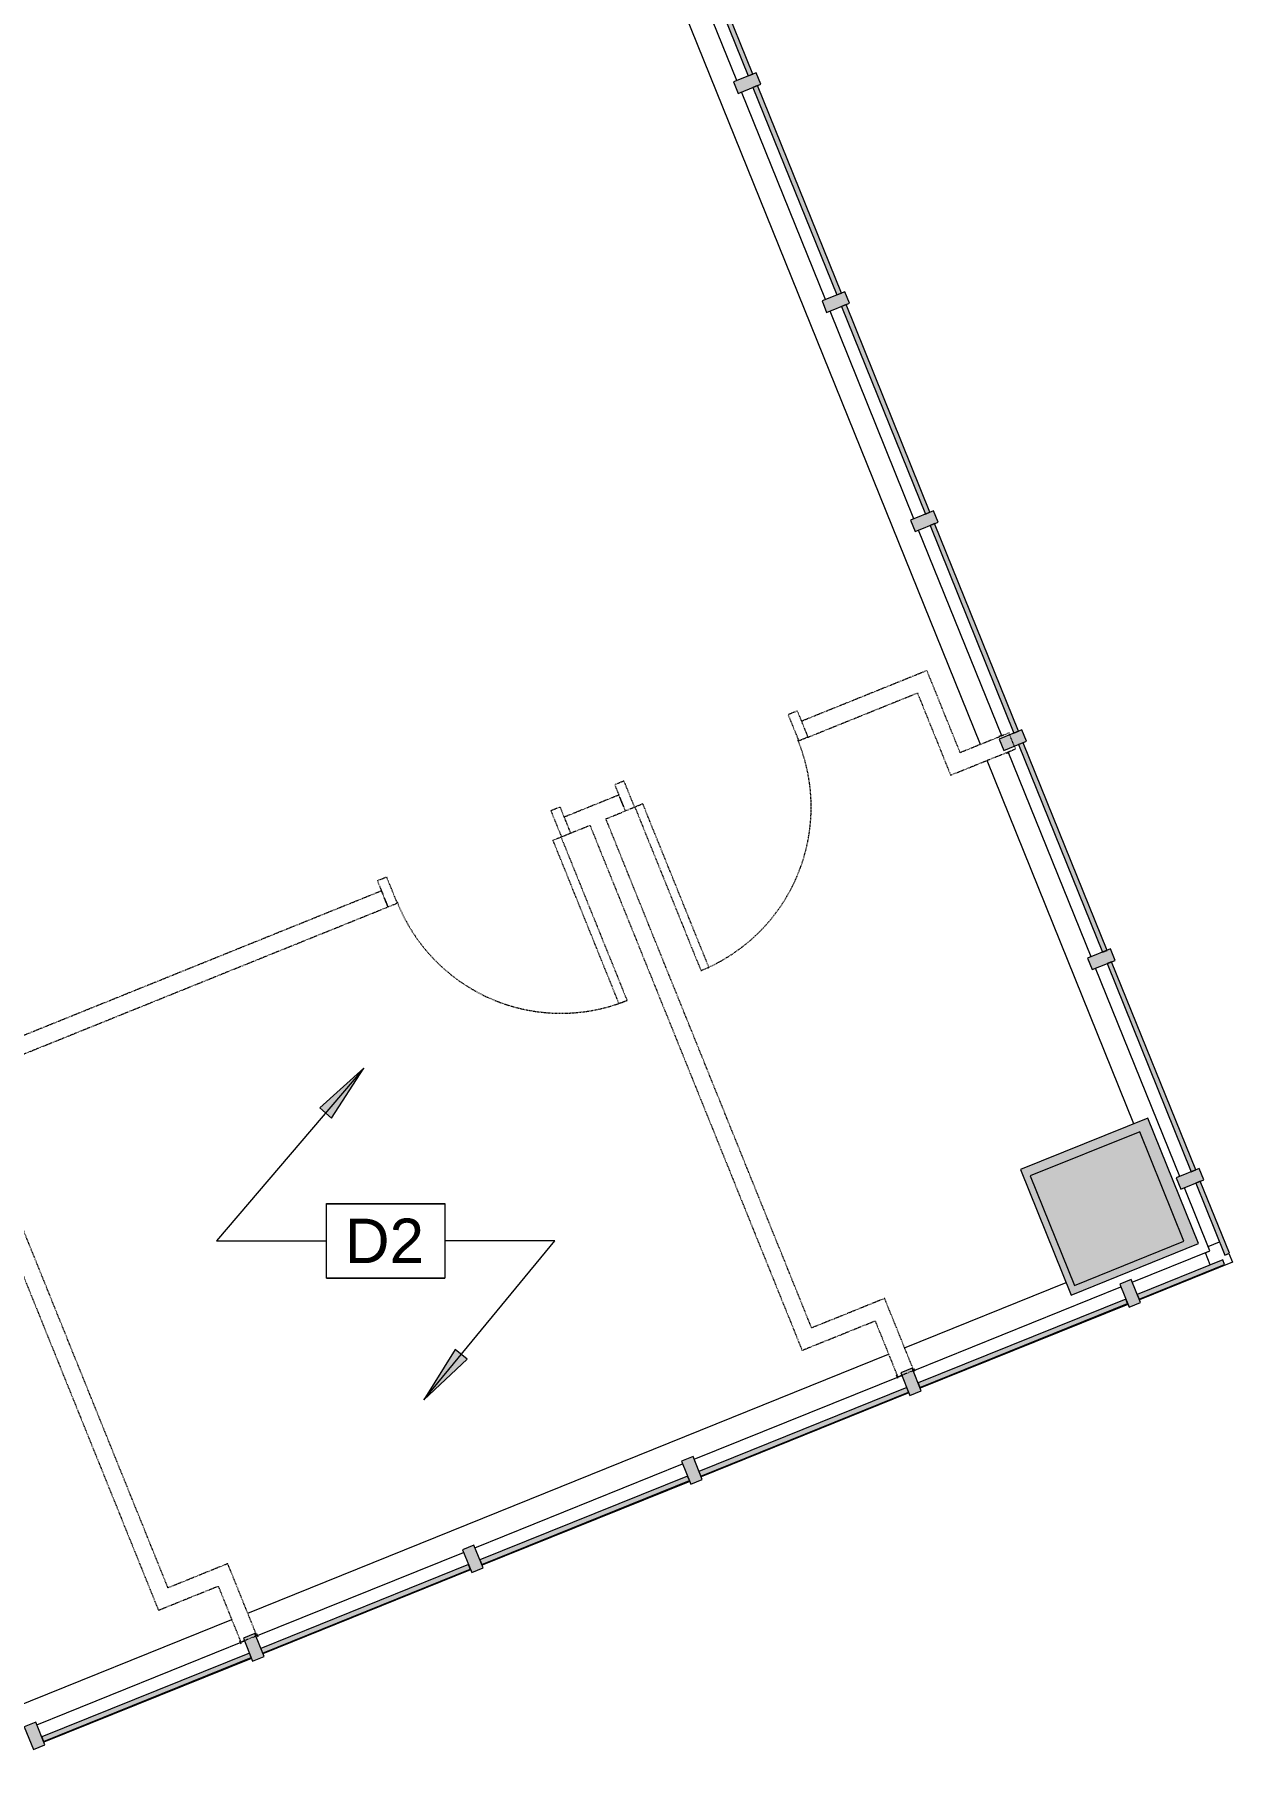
# Model space of a CAD drawing. Header units: inches. Extents: x 2358 to 5358, y 31 to 2545.
# Drawn here: x 5115.1 to 5358.4, y 168 to 519.4 of the extents above; entities that cross this region are included whole.
import ezdxf

# ---------------------------------------------------------------- set-up
doc = ezdxf.new("R2010")
doc.units = ezdxf.units.IN
doc.header["$MEASUREMENT"] = 0
doc.linetypes.add('Demolished', pattern=[0.1875, 0.125, -0.0625])
for name, color, linetype, lineweight in [('A-ANNO-KEYN', 231, 'Continuous', 9), ('A-DOOR', 31, 'Continuous', 13), ('A-DOOR-FRAM', 31, 'Continuous', 20), ('A-GLAZ-CURT', 52, 'Demolished', 9), ('A-GLAZ-CWMG', 51, 'Demolished', 9), ('A-Glaz-E', 50, 'Continuous', 20), ('A-WALL', 113, 'Demolished', 9), ('A-WALL-PATT', 111, 'Continuous', 13), ('A-Wall-Prht', 50, 'Continuous', 20), ('AAHRPP_dwg', 8, 'Continuous', 9), ('I-WALL', 2, 'Continuous', 13), ('S-COLS', 52, 'Continuous', 13)]:
    doc.layers.add(name, color=color, linetype=linetype, lineweight=lineweight)
doc.styles.add('Arial', font='arial.ttf', dxfattribs={"height": 9})

# ---------------------------------------------------------------- blocks, each defined once
blk = doc.blocks.new('AAHRPP_dwg-4842287-FIRST FLOOR DEMOLITION')
at = {"layer": 'A-Glaz-E'}
for p, q in [((5257.73, 510.08), (5240.68, 552.26)), ((5275.72, 465.58), (5258.67, 507.76)), ((5293.71, 421.07), (5276.66, 463.26)), ((5311.54, 376.94), (5294.64, 418.76)), ((5329.68, 332.07), (5312.85, 373.7)), ((5347.71, 287.46), (5330.61, 329.75)), ((5354.34, 268.39), (5354.28, 268.54)), ((5293.54, 247.96), (5335.73, 265)), ((5337.17, 261.45), (5294.98, 244.4)), ((5249.04, 229.98), (5291.23, 247.02)), ((5292.66, 243.47), (5250.48, 226.42)), ((5204.53, 212), (5246.72, 229.04)), ((5248.16, 225.48), (5205.97, 208.44)), ((5160.03, 194.02), (5202.22, 211.06)), ((5203.65, 207.5), (5161.47, 190.46)), ((5115.52, 176.03), (5157.71, 193.08)), ((5159.15, 189.52), (5116.96, 172.48))]:
    blk.add_line(p, q, dxfattribs=at)
at = {"layer": 'A-Glaz-E', "flags": 128}
for points in [[(5338.05, 265.94), (5353.83, 272.31), (5348.64, 285.14)], [(5353.9, 269.47), (5352.9, 271.94), (5353.83, 272.31), (5353.45, 273.24), (5355.76, 274.17)], [(5357.66, 271.8), (5358.38, 270.02), (5339.49, 262.38)], [(5357.67, 271.8), (5358.38, 270.02), (5354.34, 268.39)]]:
    blk.add_lwpolyline(points, dxfattribs=at)
at = {"layer": 'A-WALL', "color": 250, "linetype": 'Continuous', "lineweight": 50}
for p, q in [((5311.36, 376.87), (5311.27, 377.1)), ((5312.77, 373.39), (5312.67, 373.63)), ((5290.16, 246.7), (5290.39, 246.79)), ((5293.63, 248.1), (5293.86, 248.19)), ((5160.21, 194.16), (5160.45, 194.26)), ((5156.74, 192.76), (5156.97, 192.85))]:
    blk.add_line(p, q, dxfattribs=at)
at = {"layer": 'A-Wall-Prht'}
for p, q in [((5307.24, 375.21), (5132.48, 807.62)), ((5338.38, 298.16), (5308.55, 371.96)), ((5291.8, 252.64), (5324.59, 265.89)), ((5158.37, 198.74), (5288.55, 251.33)), ((5082.27, 167.99), (5155.12, 197.42))]:
    blk.add_line(p, q, dxfattribs=at)
blk = doc.blocks.new('Single Flush - OTJ_SOLIDFLUSH_ALUM-V1-FIRST FLOOR DEMOLITION')
at = {"layer": 'A-DOOR', "color": 50, "linetype": 'Demolished', "lineweight": 20}
for p, q in [((16.15625, -1.75), (17.90625, -1.75)), ((16.15625, -37.5625), (16.15625, -1.75)), ((17.90625, -1.75), (17.90625, -37.5625)), ((17.90625, -37.5625), (16.15625, -37.5625))]:
    blk.add_line(p, q, dxfattribs=at)
at = {"layer": 'A-DOOR', "color": 7, "linetype": 'Demolished', "lineweight": 9}
blk.add_arc((17.90625, -1.75), 35.8125, 179.5, 270, dxfattribs=at)
at = {"layer": 'A-DOOR-FRAM', "color": 50, "linetype": 'Demolished'}
for p, q in [((-20, 4), (-20, -1.75)), ((-20, 4), (-18, 4)), ((-18, 4), (-18, -1.75)), ((18.000004, 4), (18.000004, -1.75)), ((18.000004, 4), (20.000004, 4)), ((20.000004, 4), (20.000004, -1.75)), ((-20, -1.75), (-18, -1.75)), ((18.000004, -1.75), (20.000004, -1.75))]:
    blk.add_line(p, q, dxfattribs=at)
blk = doc.blocks.new('Single Flush - OTJ_SOLIDFLUSH_ALUM-4852826-FIRST FLOOR DEMOLITION')
at = {"layer": 'A-DOOR', "color": 50, "linetype": 'Demolished', "lineweight": 20}
for p, q in [((16.15625, 37.5625), (16.15625, 1.75)), ((17.90625, 37.5625), (16.15625, 37.5625)), ((17.90625, 1.75), (17.90625, 37.5625)), ((16.15625, 1.75), (17.90625, 1.75))]:
    blk.add_line(p, q, dxfattribs=at)
at = {"layer": 'A-DOOR', "color": 7, "linetype": 'Demolished', "lineweight": 9}
blk.add_arc((17.90625, 1.75), 35.8125, 90, 180.5, dxfattribs=at)
at = {"layer": 'A-DOOR-FRAM', "color": 50, "linetype": 'Demolished'}
for p, q in [((-20, -4), (-20, 1.75)), ((-20, 1.75), (-18, 1.75)), ((-18, -4), (-18, 1.75)), ((18.000004, -4), (18.000004, 1.75)), ((18.000004, 1.75), (20.000004, 1.75)), ((20.000004, -4), (20.000004, 1.75)), ((-20, -4), (-18, -4)), ((18.000004, -4), (20.000004, -4))]:
    blk.add_line(p, q, dxfattribs=at)
blk = doc.blocks.new('System Panel - Glazed-4875631-FIRST FLOOR DEMOLITION')
at = {"layer": 'A-GLAZ-CURT', "linetype": 'Continuous'}
blk.add_hatch(color=7, dxfattribs=at).paths.add_polyline_path([(9.37, 1.75), (-9.38, 1.75), (-9.38, 0.75), (9.37, 0.75), (9.37, 0.89)], flags=0)
at = {"layer": 'A-GLAZ-CURT', "color": 8, "linetype": 'Continuous', "lineweight": 20}
for p, q in [((9.37, 1.75), (-9.38, 1.75)), ((-9.38, 1.75), (-9.38, 0.75)), ((-9.38, 0.75), (9.37, 0.75)), ((9.37, 0.75), (9.37, 1.75))]:
    blk.add_line(p, q, dxfattribs=at)
blk = doc.blocks.new('System Panel - Glazed-4861171-FIRST FLOOR DEMOLITION')
at = {"layer": 'A-GLAZ-CURT', "linetype": 'Continuous'}
blk.add_hatch(color=7, dxfattribs=at).paths.add_polyline_path([(22.75, 0.75), (22.75, 1.75), (-22.75, 1.75), (-22.75, 0.75), (11.52, 0.75)], flags=0)
at = {"layer": 'A-GLAZ-CURT', "color": 8, "linetype": 'Continuous', "lineweight": 20}
for p, q in [((22.75, 1.75), (-22.75, 1.75)), ((-22.75, 1.75), (-22.75, 0.75)), ((-22.75, 0.75), (22.75, 0.75)), ((22.75, 0.75), (22.75, 1.75))]:
    blk.add_line(p, q, dxfattribs=at)
blk = doc.blocks.new('System Panel - Glazed-4875708-FIRST FLOOR DEMOLITION')
at = {"layer": 'A-GLAZ-CURT', "linetype": 'Continuous'}
blk.add_hatch(color=7, dxfattribs=at).paths.add_polyline_path([(22.81, 0.75), (22.81, 1.75), (-22.81, 1.75), (-22.81, 0.75), (18.89, 0.75)], flags=0)
at = {"layer": 'A-GLAZ-CURT', "color": 8, "linetype": 'Continuous', "lineweight": 20}
for p, q in [((22.81, 1.75), (-22.81, 1.75)), ((-22.81, 1.75), (-22.81, 0.75)), ((-22.81, 0.75), (22.81, 0.75)), ((22.81, 0.75), (22.81, 1.75))]:
    blk.add_line(p, q, dxfattribs=at)
blk = doc.blocks.new('System Panel - Glazed-4875702-FIRST FLOOR DEMOLITION')
at = {"layer": 'A-GLAZ-CURT', "linetype": 'Continuous'}
blk.add_hatch(color=7, dxfattribs=at).paths.add_polyline_path([(7.88, 0.75), (7.88, 1.75), (-7.88, 1.75), (-7.88, 0.75), (7.77, 0.75)], flags=0)
at = {"layer": 'A-GLAZ-CURT', "color": 8, "linetype": 'Continuous', "lineweight": 20}
for p, q in [((7.88, 1.75), (-7.88, 1.75)), ((-7.88, 1.75), (-7.88, 0.75)), ((-7.88, 0.75), (7.88, 0.75)), ((7.88, 0.75), (7.88, 1.75))]:
    blk.add_line(p, q, dxfattribs=at)
blk = doc.blocks.new('Rectangular Mullion - 2_5_ x 5_ rectangular-4861165-FIRST FLOOR DEMOLITION')
at = {"layer": 'A-GLAZ-CWMG', "linetype": 'Continuous'}
blk.add_hatch(color=7, dxfattribs=at).paths.add_polyline_path([(-1.25, -1.75), (-1.25, 2.5), (1.25, 2.5), (1.25, -2.5), (-1.25, -2.5)], flags=0)
at = {"layer": 'A-GLAZ-CWMG', "color": 8, "linetype": 'Continuous', "lineweight": 20}
for p, q in [((-1.25, 2.5), (1.25, 2.5)), ((-1.25, -2.5), (-1.25, 2.5)), ((1.25, 2.5), (1.25, -2.5)), ((1.25, -2.5), (-1.25, -2.5))]:
    blk.add_line(p, q, dxfattribs=at)
blk = doc.blocks.new('Concrete-Rectangular-Column - 24 x 24-4877178-FIRST FLOOR DEMOLITION')
at = {"layer": 'S-COLS', "lineweight": 9}
blk.add_hatch(color=7, dxfattribs=at).paths.add_polyline_path([(-8.63, -12), (12, -12), (12, 12), (-12, 12), (-12, -12)], flags=0)
at = {"layer": 'S-COLS', "color": 8, "lineweight": 20}
for p, q in [((12, 12), (-12, 12)), ((-12, 12), (-12, -12)), ((12, -12), (12, 12)), ((-12, -12), (12, -12))]:
    blk.add_line(p, q, dxfattribs=at)
blk = doc.blocks.new('Keynote Tag - Keynote Number - Boxed-135510-FIRST FLOOR DEMOLITION')
at = {"layer": 'A-ANNO-KEYN'}
for p, q in [((-0.125, -0.0792), (-0.125, 0.0781)), ((-0.125, 0.0781), (0.125, 0.0781)), ((0.125, 0.0781), (0.125, -0.0792)), ((-0.125, -0.0792), (0.125, -0.0792))]:
    blk.add_line(p, q, dxfattribs=at)

msp = doc.modelspace()

# ---------------------------------------------------------------- hatches: boundary and pattern name
at = {"layer": 'A-ANNO-KEYN'}
for points in [[(5181.99, 309.47), (5173, 301.36), (5175.41, 299.31)], [(5194.13, 242.05), (5202.98, 250.3), (5200.54, 252.31)]]:
    msp.add_hatch(color=256, dxfattribs=at).paths.add_polyline_path(points, flags=0)
at = {"layer": 'A-WALL-PATT', "lineweight": 9}
for points in [[(5316.63, 285.6), (5317.88, 286.1), (5317.3, 287.54), (5339.55, 296.53), (5340.13, 295.09), (5342.49, 296.05), (5341.18, 299.29), (5315.32, 288.84), (5316.1, 286.91)], [(5348.24, 272.47), (5351.48, 273.79), (5342.49, 296.05), (5340.13, 295.09), (5348.54, 274.28), (5347.66, 273.92), (5347.71, 273.79)], [(5324.31, 266.58), (5325.56, 267.09), (5317.88, 286.1), (5316.63, 285.6), (5319.88, 277.57)], [(5325.62, 263.34), (5348.24, 272.47), (5347.66, 273.92), (5326.29, 265.29), (5325.56, 267.09), (5324.31, 266.58), (5324.84, 265.29)]]:
    msp.add_hatch(color=7, dxfattribs=at).paths.add_polyline_path(points, flags=0)

# ---------------------------------------------------------------- linework, layer by layer
at = {"layer": 'A-ANNO-KEYN'}
for p, q in [((5181.99, 309.47), (5152.06, 274.36)), ((5181.99, 309.47), (5173, 301.36)), ((5175.41, 299.31), (5181.99, 309.47)), ((5173, 301.36), (5175.41, 299.31)), ((5152.06, 274.36), (5174.39, 274.36)), ((5194.13, 242.05), (5220.73, 274.34)), ((5220.73, 274.34), (5198.39, 274.34)), ((5200.54, 252.31), (5194.13, 242.05)), ((5194.13, 242.05), (5202.98, 250.3)), ((5202.98, 250.3), (5200.54, 252.31))]:
    msp.add_line(p, q, dxfattribs=at)
at = {"layer": 'I-WALL', "color": 50, "linetype": 'Demolished', "lineweight": 20}
for p, q in [((5296.35, 390.21), (5270.85, 379.91)), ((5303.09, 373.53), (5296.35, 390.21)), ((5272.16, 376.67), (5294.41, 385.66)), ((5294.41, 385.66), (5301.15, 368.97)), ((5270.85, 379.91), (5272.16, 376.67)), ((5313.01, 377.54), (5303.09, 373.53)), ((5314.32, 374.29), (5313.01, 377.54)), ((5301.15, 368.97), (5314.32, 374.29)), ((5233.76, 364.93), (5222.63, 360.43)), ((5235.07, 361.68), (5233.76, 364.93)), ((5222.63, 360.43), (5223.94, 357.19)), ((5223.94, 357.19), (5227.89, 358.78)), ((5227.89, 358.78), (5270.98, 252.11)), ((5231.13, 360.09), (5235.07, 361.68)), ((5272.92, 256.66), (5231.13, 360.09)), ((5185.55, 345.45), (5093.76, 308.36)), ((5186.86, 342.2), (5185.55, 345.45)), ((5100.4, 307.27), (5186.86, 342.2)), ((5097.15, 305.96), (5140.24, 199.31)), ((5142.18, 203.86), (5100.4, 307.27)), ((5287.75, 262.66), (5272.92, 256.66)), ((5293.65, 248.05), (5287.75, 262.66)), ((5270.98, 252.11), (5285.82, 258.1)), ((5285.82, 258.1), (5290.41, 246.74)), ((5290.41, 246.74), (5293.65, 248.05)), ((5154.32, 208.77), (5142.18, 203.86)), ((5160.21, 194.17), (5154.32, 208.77)), ((5140.24, 199.31), (5152.38, 204.21)), ((5152.38, 204.21), (5156.97, 192.85)), ((5156.97, 192.85), (5160.21, 194.17))]:
    msp.add_line(p, q, dxfattribs=at)
at = {"layer": 'I-WALL', "color": 8, "lineweight": 20}
for p, q in [((5341.18, 299.29), (5315.32, 288.84)), ((5351.48, 273.79), (5341.18, 299.29)), ((5315.32, 288.84), (5325.62, 263.34)), ((5325.62, 263.34), (5351.48, 273.79))]:
    msp.add_line(p, q, dxfattribs=at)

# ---------------------------------------------------------------- block references
at = {"layer": 'A-ANNO-KEYN', "xscale": 95.99999999999994, "yscale": 95.99999999999994, "zscale": 95.99999999999994}
for p in [(5186.39, 274.42), (5186.39, 274.39)]:
    msp.add_blockref('Keynote Tag - Keynote Number - Boxed-135510-FIRST FLOOR DEMOLITION', p, dxfattribs=at)
at = {"layer": 'A-DOOR', "color": 7, "linetype": 'Demolished', "lineweight": 9}
for name, p, rotation in [('Single Flush - OTJ_SOLIDFLUSH_ALUM-4852826-FIRST FLOOR DEMOLITION', (5252.96, 370.8), 202.0000000000002), ('Single Flush - OTJ_SOLIDFLUSH_ALUM-V1-FIRST FLOOR DEMOLITION', (5204.75, 351.32), 22.00000000000025)]:
    msp.add_blockref(name, p, dxfattribs=dict(at, rotation=rotation))
at = {"layer": 'A-GLAZ-CURT', "linetype": 'Continuous'}
for name, p, rotation in [('System Panel - Glazed-4861171-FIRST FLOOR DEMOLITION', (5250.84, 531.83), 291.9999999999997), ('System Panel - Glazed-4861171-FIRST FLOOR DEMOLITION', (5268.82, 487.33), 291.9999999999997), ('System Panel - Glazed-4861171-FIRST FLOOR DEMOLITION', (5286.81, 442.82), 291.9999999999997), ('System Panel - Glazed-4861171-FIRST FLOOR DEMOLITION', (5304.79, 398.32), 291.9999999999997), ('System Panel - Glazed-4861171-FIRST FLOOR DEMOLITION', (5322.77, 353.81), 291.9999999999997), ('System Panel - Glazed-4875708-FIRST FLOOR DEMOLITION', (5340.77, 309.25), 291.9999999999997), ('System Panel - Glazed-4875702-FIRST FLOOR DEMOLITION', (5353.2, 278.49), 291.9999999999997), ('System Panel - Glazed-4875631-FIRST FLOOR DEMOLITION', (5347.46, 267.67), 201.9999999999998), ('System Panel - Glazed-4861171-FIRST FLOOR DEMOLITION', (5315.36, 254.7), 201.9999999999998), ('System Panel - Glazed-4861171-FIRST FLOOR DEMOLITION', (5270.85, 236.72), 201.9999999999998), ('System Panel - Glazed-4861171-FIRST FLOOR DEMOLITION', (5226.35, 218.74), 201.9999999999998), ('System Panel - Glazed-4861171-FIRST FLOOR DEMOLITION', (5181.84, 200.76), 201.9999999999998), ('System Panel - Glazed-4861171-FIRST FLOOR DEMOLITION', (5137.34, 182.78), 201.9999999999998)]:
    msp.add_blockref(name, p, dxfattribs=dict(at, rotation=rotation))
at = {"layer": 'A-GLAZ-CWMG', "linetype": 'Continuous', "extrusion": (0, 0, -1)}
for p, rotation in [((-5259.83, 509.58), 248.0000000000003), ((-5277.82, 465.08), 248.0000000000003), ((-5295.8, 420.57), 248.0000000000003), ((-5313.78, 376.07), 248.0000000000003), ((-5331.76, 331.56), 248.0000000000003), ((-5349.78, 286.95), 248.0000000000003), ((-5337.61, 263.69), 338.0000000000002), ((-5293.1, 245.71), 338.0000000000002), ((-5248.6, 227.73), 338.0000000000002), ((-5204.09, 209.75), 338.0000000000002), ((-5159.59, 191.77), 338.0000000000002), ((-5115.08, 173.79), 338.0000000000002)]:
    msp.add_blockref('Rectangular Mullion - 2_5_ x 5_ rectangular-4861165-FIRST FLOOR DEMOLITION', p, dxfattribs=dict(at, rotation=rotation))
at = {"layer": 'AAHRPP_dwg', "color": 7}
msp.add_blockref('AAHRPP_dwg-4842287-FIRST FLOOR DEMOLITION', (0, 0), dxfattribs=at)
at = {"layer": 'S-COLS', "lineweight": 9, "rotation": 22.00000000000059}
msp.add_blockref('Concrete-Rectangular-Column - 24 x 24-4877178-FIRST FLOOR DEMOLITION', (5332.92, 280.91), dxfattribs=at)

# ---------------------------------------------------------------- texts
at = {"layer": 'A-ANNO-KEYN', "char_height": 9, "width": 19.695, "attachment_point": 1, "style": 'Arial'}
for insert in [(5178.11, 278.87), (5178.11, 278.84)]:
    msp.add_mtext('D2', dxfattribs=dict(at, insert=insert))

doc.saveas('drawing.dxf')
